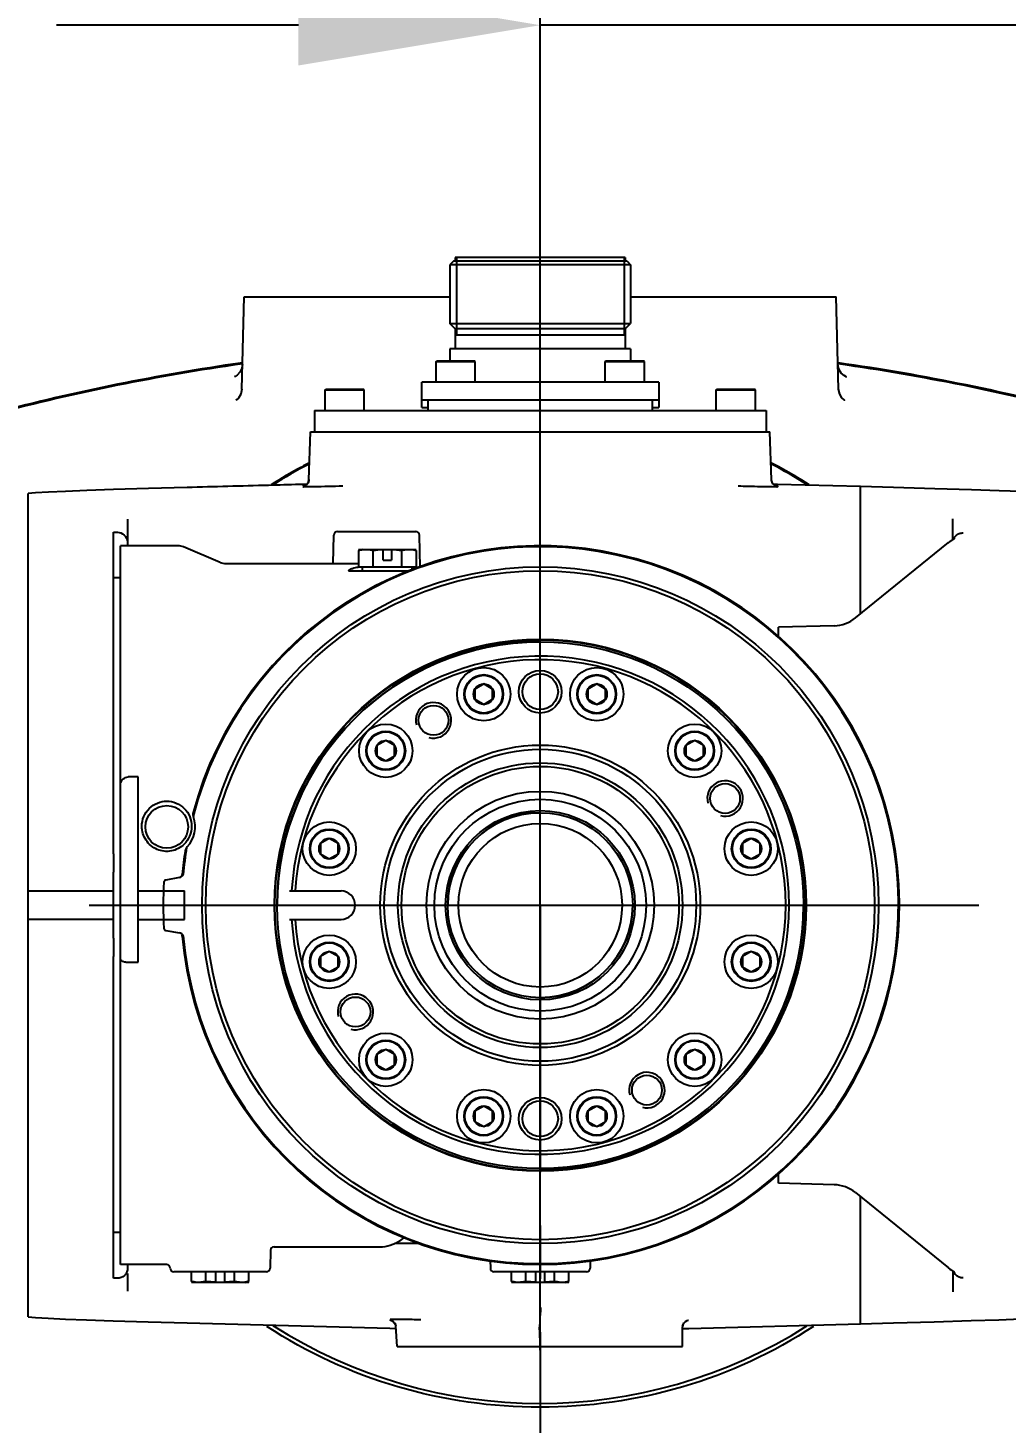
# Model space of a CAD drawing. Header units: millimetres. Extents: x 5828 to 6704, y 123 to 421.
# Drawn here: x 6499.38 to 6506.25, y 276.33 to 286.13 of the extents above; entities that cross this region are included whole.
import ezdxf

# ---------------------------------------------------------------- set-up
doc = ezdxf.new("R2010")
doc.units = ezdxf.units.MM
doc.linetypes.add('BANKLINE1', pattern=[5.5, 4, -1.5])
doc.linetypes.add('CENTER', pattern=[0.6, 0.375, -0.075, 0.075, -0.075])
for name, color, linetype in [('00_COMPONENTS', 7, 'BANKLINE1'), ('DIM', 7, 'Continuous'), ('外形图', 7, 'Continuous')]:
    doc.layers.add(name, color=color, linetype=linetype)
doc.styles.add('微软雅黑', font='msyh.ttc', dxfattribs={"height": 2.1})
doc.dimstyles.new('尺寸标注_1_20比例', dxfattribs={"dimtxt": 2.1, "dimasz": 1.7, "dimexe": 0.5, "dimexo": 0.4, "dimgap": 0.5, "dimtad": 1, "dimdec": 1, "dimlfac": 20, "dimdsep": 46, "dimtxsty": '微软雅黑', "dimcen": 0.09, "dimadec": 0, "dimazin": 0, "dimtp": 0.01, "dimtm": 0.01, "dimtfac": 1, "dimtdec": 1, "dimtofl": 0, "dimtmove": 0, "dimatfit": 3, "dimfxl": 1, "dimtolj": 1, "dimarcsym": 0})

# ---------------------------------------------------------------- blocks, each defined once
blk = doc.blocks.new('*D1330')
at = {"layer": '00_COMPONENTS', "color": 0, "linetype": 'ByBlock', "lineweight": -2, "ltscale": 20}
for p, q in [((6493.716, 274.954), (6493.716, 294.2493)), ((6512.8807, 277.6191), (6512.8807, 294.2493)), ((6495.416, 293.7493), (6511.1807, 293.7493))]:
    blk.add_line(p, q, dxfattribs=at)
at = {"layer": '00_COMPONENTS', "color": 0}
for points in [[(6495.416, 294.0326), (6495.416, 293.466), (6493.716, 293.7493)], [(6511.1807, 293.466), (6511.1807, 294.0326), (6512.8807, 293.7493)]]:
    blk.add_solid(points, dxfattribs=at)
at = {"layer": 'Defpoints', "color": 0}
for p in [(6512.8807, 293.7493), (6512.8807, 277.2191), (6493.716, 274.554)]:
    blk.add_point(p, dxfattribs=at)
at = {"layer": '00_COMPONENTS', "color": 0, "insert": (6503.2983, 295.3346), "char_height": 2.1, "attachment_point": 5, "style": '微软雅黑'}
blk.add_mtext('\\A1;\\A1;384', dxfattribs=at)
blk = doc.blocks.new('*D1361')
at = {"layer": 'Defpoints', "color": 0}
for p in [(6502.9806, 290.1347), (6512.8807, 277.4691), (6502.9806, 276.4422)]:
    blk.add_point(p, dxfattribs=at)
at = {"layer": 'DIM', "color": 0, "linetype": 'ByBlock', "lineweight": -2, "ltscale": 20}
for p, q in [((6502.9806, 276.8422), (6502.9806, 290.6347)), ((6512.8807, 277.8691), (6512.8807, 290.6347)), ((6511.1807, 290.1347), (6504.6806, 290.1347))]:
    blk.add_line(p, q, dxfattribs=at)
at = {"layer": 'DIM', "color": 0}
for points in [[(6504.6806, 290.4181), (6504.6806, 289.8514), (6502.9806, 290.1347)], [(6511.1807, 289.8514), (6511.1807, 290.4181), (6512.8807, 290.1347)]]:
    blk.add_solid(points, dxfattribs=at)
at = {"layer": 'DIM', "color": 0, "insert": (6507.7208, 291.7254), "char_height": 2.1, "attachment_point": 5, "style": '微软雅黑'}
blk.add_mtext('\\A1;\\A1;198', dxfattribs=at)
blk = doc.blocks.new('*D1364')
at = {"layer": 'Defpoints', "color": 0}
for p in [(6502.9806, 286.152), (6502.9806, 279.9691), (6508.8306, 255.8438)]:
    blk.add_point(p, dxfattribs=at)
at = {"layer": 'DIM', "color": 0, "linetype": 'ByBlock', "lineweight": -2, "ltscale": 20}
for p, q in [((6502.9806, 280.3691), (6502.9806, 286.652)), ((6508.8306, 256.2438), (6508.8306, 286.652)), ((6501.2806, 286.152), (6499.5806, 286.152)), ((6508.8306, 286.152), (6502.9806, 286.152)), ((6510.5306, 286.152), (6512.2306, 286.152))]:
    blk.add_line(p, q, dxfattribs=at)
at = {"layer": 'DIM', "color": 0}
for points in [[(6501.2806, 285.8687), (6501.2806, 286.4353), (6502.9806, 286.152)], [(6510.5306, 286.4353), (6510.5306, 285.8687), (6508.8306, 286.152)]]:
    blk.add_solid(points, dxfattribs=at)
at = {"layer": 'DIM', "color": 0, "insert": (6505.9211, 287.725), "char_height": 2.1, "attachment_point": 5, "style": '微软雅黑'}
blk.add_mtext('\\A1;\\A1;117', dxfattribs=at)

msp = doc.modelspace()

# ---------------------------------------------------------------- linework, layer by layer
at = {"layer": '00_COMPONENTS', "linetype": 'CENTER', "ltscale": 5}
msp.add_line((6502.9806, 279.9691), (6502.9806, 220.2497), dxfattribs=at)
at = {"layer": '外形图', "linetype": 'Continuous'}
for p, q in [((6502.3706, 284.4942), (6502.3456, 284.4692)), ((6502.3456, 284.4692), (6502.3456, 284.0567)), ((6503.6156, 284.4692), (6502.3456, 284.4692)), ((6503.5906, 284.4942), (6502.3706, 284.4942)), ((6502.3831, 284.5192), (6502.3831, 284.4942)), ((6503.5781, 284.5192), (6502.3831, 284.5192)), ((6502.3911, 284.5192), (6502.3911, 283.9757)), ((6503.5701, 284.5192), (6503.5701, 283.9757)), ((6503.5781, 284.5192), (6503.5781, 284.4942)), ((6503.5906, 284.4942), (6503.6156, 284.4692)), ((6503.6156, 284.4692), (6503.6156, 284.0567)), ((6500.8833, 283.5939), (6500.9003, 284.2442)), ((6500.9003, 284.2442), (6502.3456, 284.2442)), ((6503.6156, 284.2442), (6505.0608, 284.2442)), ((6505.0779, 283.5939), (6505.0608, 284.2442)), ((6502.3831, 284.0192), (6502.3456, 284.0567)), ((6502.3456, 284.0567), (6503.6156, 284.0567)), ((6502.3831, 284.0192), (6502.3831, 283.8792)), ((6503.5781, 284.0192), (6502.3831, 284.0192)), ((6502.3831, 283.9757), (6503.5781, 283.9757)), ((6503.5781, 284.0192), (6503.6156, 284.0567)), ((6503.5781, 284.0192), (6503.5781, 283.8792)), ((6502.3456, 283.8792), (6502.3456, 283.7942)), ((6503.6156, 283.8792), (6502.3456, 283.8792)), ((6503.6156, 283.8792), (6503.6156, 283.7942)), ((6502.2481, 283.7892), (6502.2531, 283.7942)), ((6502.2481, 283.6442), (6502.2481, 283.7892)), ((6502.2481, 283.7892), (6502.5231, 283.7892)), ((6502.2531, 283.7942), (6502.5181, 283.7942)), ((6502.5231, 283.7892), (6502.5181, 283.7942)), ((6502.5231, 283.6442), (6502.5231, 283.7892)), ((6503.4381, 283.7892), (6503.4431, 283.7942)), ((6503.4381, 283.6442), (6503.4381, 283.7892)), ((6503.4381, 283.7892), (6503.7131, 283.7892)), ((6503.4431, 283.7942), (6503.7081, 283.7942)), ((6503.7131, 283.7892), (6503.7081, 283.7942)), ((6503.7131, 283.6442), (6503.7131, 283.7892)), ((6501.468, 283.5892), (6501.473, 283.5942)), ((6501.468, 283.4442), (6501.468, 283.5892)), ((6501.468, 283.5892), (6501.743, 283.5892)), ((6501.473, 283.5942), (6501.738, 283.5942)), ((6501.743, 283.5892), (6501.738, 283.5942)), ((6501.743, 283.4442), (6501.743, 283.5892)), ((6502.1481, 283.4667), (6502.1481, 283.6442)), ((6503.8131, 283.6442), (6502.1481, 283.6442)), ((6503.8131, 283.6442), (6503.8131, 283.4667)), ((6504.2181, 283.5892), (6504.2231, 283.5942)), ((6504.2181, 283.4442), (6504.2181, 283.5892)), ((6504.2181, 283.5892), (6504.4931, 283.5892)), ((6504.2231, 283.5942), (6504.4881, 283.5942)), ((6504.4931, 283.5892), (6504.4881, 283.5942)), ((6504.4931, 283.4442), (6504.4931, 283.5892)), ((6502.1481, 283.5192), (6503.8131, 283.5192)), ((6502.1931, 283.4442), (6502.1931, 283.5192)), ((6503.7681, 283.5192), (6503.7681, 283.4442)), ((6501.393, 283.4442), (6501.393, 283.2942)), ((6501.393, 283.4442), (6504.5681, 283.4442)), ((6502.1481, 283.4667), (6502.1931, 283.4667)), ((6503.7681, 283.4667), (6503.8131, 283.4667)), ((6504.5681, 283.4442), (6504.5681, 283.2942)), ((6501.3552, 282.958), (6501.3669, 283.2942)), ((6501.3669, 283.2942), (6504.5942, 283.2942)), ((6502.9806, 282.9998), (6502.9806, 283.2942)), ((6504.606, 282.9581), (6504.5942, 283.2942)), ((6501.3124, 282.9254), (6501.2871, 282.9247)), ((6501.3125, 282.9119), (6501.3112, 282.9117)), ((6501.3344, 282.926), (6501.3124, 282.9254)), ((6501.3163, 282.9096), (6501.3449, 282.9098)), ((6501.334, 282.9251), (6501.334, 282.9251)), ((6501.3401, 282.9261), (6501.3344, 282.926)), ((6501.3449, 282.9098), (6501.3483, 282.9099)), ((6501.3486, 282.935), (6501.3552, 282.958)), ((6501.3552, 282.9596), (6501.3545, 282.9525)), ((6504.6117, 282.9365), (6504.606, 282.9581)), ((6504.6125, 282.91), (6504.6431, 282.9096)), ((6504.6259, 282.9212), (6504.6165, 282.9304)), ((6504.626, 282.926), (6504.6211, 282.9261)), ((6504.6336, 282.9258), (6504.626, 282.926)), ((6504.6483, 282.9254), (6504.6336, 282.9258)), ((6505.2306, 282.9099), (6504.6483, 282.9254)), ((6505.2306, 282.7368), (6505.2306, 282.9099)), ((6505.463, 282.9036), (6505.2306, 282.9099)), ((6499.3805, 282.861), (6499.3805, 282.8607)), ((6499.3805, 280.1892), (6499.3805, 282.8607)), ((6505.2306, 282.0141), (6505.2306, 282.7368)), ((6500.0805, 282.6816), (6500.0805, 282.525)), ((6505.8806, 282.539), (6505.8806, 282.6848)), ((6499.9805, 282.5889), (6500.0088, 282.5897)), ((6499.9805, 280.3291), (6499.9805, 282.5889)), ((6500.0805, 282.5198), (6500.0805, 282.4941)), ((6501.5247, 282.3691), (6501.5299, 282.5698)), ((6501.5549, 282.5941), (6502.1062, 282.5941)), ((6502.1371, 282.3439), (6502.1312, 282.5698)), ((6505.1969, 281.9885), (6505.8491, 282.5176)), ((6505.8586, 282.5247), (6505.8472, 282.5161)), ((6505.8697, 282.5318), (6505.8586, 282.5247)), ((6505.8877, 282.5436), (6505.8637, 282.528)), ((6500.0305, 277.4441), (6500.0305, 282.4941)), ((6500.4352, 282.4941), (6500.0305, 282.4941)), ((6500.7313, 282.3771), (6500.4743, 282.4862)), ((6501.7305, 282.4691), (6501.7035, 282.4619)), ((6501.7035, 282.4691), (6502.1076, 282.4691)), ((6501.7035, 282.4619), (6501.7035, 282.3441)), ((6501.7305, 282.4691), (6501.8755, 282.4691)), ((6501.8045, 282.4619), (6501.8045, 282.3441)), ((6501.8755, 282.3941), (6501.8755, 282.4691)), ((6501.9355, 282.4691), (6501.9355, 282.3941)), ((6501.9355, 282.4691), (6502.0805, 282.4691)), ((6502.0066, 282.4619), (6502.0066, 282.3441)), ((6502.0805, 282.4691), (6502.1076, 282.4619)), ((6502.1076, 282.4619), (6502.1076, 282.3441)), ((6500.7704, 282.3691), (6501.7035, 282.3691)), ((6501.6331, 282.3191), (6502.0684, 282.3191)), ((6502.1076, 282.3441), (6501.7035, 282.3441)), ((6501.7305, 282.3191), (6501.7305, 282.3441)), ((6501.8755, 282.3941), (6501.9355, 282.3941)), ((6502.0805, 282.3232), (6502.0805, 282.3441)), ((6500.0305, 282.2691), (6499.9805, 282.2691)), ((6505.046, 281.9328), (6504.6556, 281.9225)), ((6504.6556, 281.8493), (6504.6556, 281.9224)), ((6502.5833, 281.5236), (6502.5211, 281.4877)), ((6502.6454, 281.4877), (6502.5833, 281.5236)), ((6503.3779, 281.5236), (6503.3157, 281.4877)), ((6503.44, 281.4877), (6503.3779, 281.5236)), ((6502.5211, 281.4877), (6502.5211, 281.416)), ((6502.6454, 281.416), (6502.6454, 281.4877)), ((6503.3157, 281.4877), (6503.3157, 281.416)), ((6503.44, 281.416), (6503.44, 281.4877)), ((6502.5211, 281.416), (6502.5833, 281.3801)), ((6502.5833, 281.3801), (6502.6454, 281.416)), ((6503.3157, 281.416), (6503.3779, 281.3801)), ((6503.3779, 281.3801), (6503.44, 281.416)), ((6501.8951, 281.1263), (6501.833, 281.0904)), ((6501.833, 281.0904), (6501.833, 281.0187)), ((6501.9573, 281.0904), (6501.8951, 281.1263)), ((6501.9573, 281.0187), (6501.9573, 281.0904)), ((6504.066, 281.1263), (6504.0038, 281.0904)), ((6504.0038, 281.0904), (6504.0038, 281.0187)), ((6504.1281, 281.0904), (6504.066, 281.1263)), ((6504.1281, 281.0187), (6504.1281, 281.0904)), ((6501.833, 281.0187), (6501.8951, 280.9828)), ((6501.8951, 280.9828), (6501.9573, 281.0187)), ((6504.0038, 281.0187), (6504.066, 280.9828)), ((6504.066, 280.9828), (6504.1281, 281.0187)), ((6500.1555, 280.8709), (6500.0853, 280.8709)), ((6500.1555, 279.569), (6500.1555, 280.8706)), ((6501.4978, 280.4382), (6501.4357, 280.4023)), ((6501.4357, 280.4023), (6501.4357, 280.3305)), ((6501.56, 280.4023), (6501.4978, 280.4382)), ((6501.56, 280.3305), (6501.56, 280.4023)), ((6504.4633, 280.4382), (6504.4011, 280.4023)), ((6504.4011, 280.4023), (6504.4011, 280.3305)), ((6504.5254, 280.4023), (6504.4633, 280.4382)), ((6504.5254, 280.3305), (6504.5254, 280.4023)), ((6499.9805, 280.3291), (6499.9805, 280.2016)), ((6501.4357, 280.3305), (6501.4978, 280.2947)), ((6501.4978, 280.2947), (6501.56, 280.3305)), ((6504.4011, 280.3305), (6504.4633, 280.2947)), ((6504.4633, 280.2947), (6504.5254, 280.3305)), ((6499.3805, 279.7491), (6499.3805, 280.1892)), ((6499.9805, 279.7367), (6499.9805, 280.2016)), ((6500.4443, 280.1632), (6500.3479, 280.1462)), ((6499.3805, 280.0691), (6499.9805, 280.0691)), ((6500.1555, 280.0691), (6500.4805, 280.0691)), ((6500.4805, 279.8691), (6500.4805, 280.0691)), ((6501.2184, 280.0691), (6501.5805, 280.0691)), ((6499.9805, 279.8691), (6499.3805, 279.8691)), ((6500.1555, 279.8691), (6500.4805, 279.8691)), ((6501.2184, 279.8691), (6501.5805, 279.8691)), ((6500.3479, 279.7921), (6500.4443, 279.7751)), ((6499.3805, 277.0775), (6499.3805, 279.7491)), ((6499.9805, 279.7367), (6499.9805, 279.6091)), ((6499.9805, 277.3493), (6499.9805, 279.6091)), ((6500.0677, 279.569), (6500.1555, 279.569)), ((6501.4978, 279.6436), (6501.4357, 279.6077)), ((6501.4357, 279.6077), (6501.4357, 279.5359)), ((6501.56, 279.6077), (6501.4978, 279.6436)), ((6501.56, 279.5359), (6501.56, 279.6077)), ((6504.4633, 279.6436), (6504.4011, 279.6077)), ((6504.4011, 279.6077), (6504.4011, 279.5359)), ((6504.5254, 279.6077), (6504.4633, 279.6436)), ((6504.5254, 279.5359), (6504.5254, 279.6077)), ((6501.4357, 279.5359), (6501.4978, 279.5001)), ((6501.4978, 279.5001), (6501.56, 279.5359)), ((6504.4011, 279.5359), (6504.4633, 279.5001)), ((6504.4633, 279.5001), (6504.5254, 279.5359)), ((6501.8951, 278.9554), (6501.833, 278.9196)), ((6501.833, 278.9196), (6501.833, 278.8478)), ((6501.9573, 278.9196), (6501.8951, 278.9554)), ((6501.9573, 278.8478), (6501.9573, 278.9196)), ((6504.066, 278.9554), (6504.0038, 278.9196)), ((6504.0038, 278.9196), (6504.0038, 278.8478)), ((6504.1281, 278.9196), (6504.066, 278.9554)), ((6504.1281, 278.8478), (6504.1281, 278.9196)), ((6501.833, 278.8478), (6501.8951, 278.8119)), ((6501.8951, 278.8119), (6501.9573, 278.8478)), ((6504.0038, 278.8478), (6504.066, 278.8119)), ((6504.066, 278.8119), (6504.1281, 278.8478)), ((6502.5833, 278.5582), (6502.5211, 278.5223)), ((6502.5211, 278.5223), (6502.5211, 278.4505)), ((6502.6454, 278.5223), (6502.5833, 278.5582)), ((6502.6454, 278.4505), (6502.6454, 278.5223)), ((6503.3779, 278.5582), (6503.3157, 278.5223)), ((6503.3157, 278.5223), (6503.3157, 278.4505)), ((6503.44, 278.5223), (6503.3779, 278.5582)), ((6503.44, 278.4505), (6503.44, 278.5223)), ((6502.5211, 278.4505), (6502.5833, 278.4146)), ((6502.5833, 278.4146), (6502.6454, 278.4505)), ((6503.3157, 278.4505), (6503.3779, 278.4146)), ((6503.3779, 278.4146), (6503.44, 278.4505)), ((6504.6556, 278.0158), (6504.6556, 278.0894)), ((6505.046, 278.0055), (6504.6556, 278.0157)), ((6505.1969, 277.9497), (6505.8491, 277.4206)), ((6505.2306, 277.2014), (6505.2306, 277.9241)), ((6500.0305, 277.6691), (6499.9805, 277.6691)), ((6502.0266, 277.6364), (6501.995, 277.6142)), ((6501.0845, 277.5447), (6501.0812, 277.4184)), ((6501.1095, 277.5691), (6501.8519, 277.5691)), ((6501.9589, 277.5941), (6502.1193, 277.5941)), ((6500.3549, 277.4441), (6500.0305, 277.4441)), ((6500.0805, 277.4441), (6500.0805, 277.4184)), ((6500.3799, 277.4197), (6500.3799, 277.4184)), ((6502.6285, 277.4728), (6502.6299, 277.4184)), ((6503.3326, 277.4717), (6503.3312, 277.4184)), ((6505.8472, 277.4221), (6505.8596, 277.4129)), ((6505.8596, 277.4129), (6505.8697, 277.4065)), ((6505.8643, 277.4099), (6505.8879, 277.3945)), ((6500.0088, 277.3486), (6499.9805, 277.3493)), ((6500.0805, 277.3815), (6500.0805, 277.2566)), ((6501.0562, 277.3941), (6500.4049, 277.3941)), ((6500.5285, 277.3263), (6500.5285, 277.3941)), ((6500.5555, 277.3191), (6500.5285, 277.3263)), ((6500.9326, 277.3191), (6500.5285, 277.3191)), ((6500.7005, 277.3191), (6500.5555, 277.3191)), ((6500.6295, 277.3263), (6500.6295, 277.3941)), ((6500.7005, 277.3191), (6500.7005, 277.3941)), ((6500.7605, 277.3941), (6500.7605, 277.3191)), ((6500.9055, 277.3191), (6500.7605, 277.3191)), ((6500.8316, 277.3263), (6500.8316, 277.3941)), ((6500.9055, 277.3191), (6500.9326, 277.3263)), ((6500.9326, 277.3263), (6500.9326, 277.3941)), ((6503.3062, 277.3941), (6502.6549, 277.3941)), ((6502.7785, 277.3263), (6502.7785, 277.3941)), ((6502.8056, 277.3191), (6502.7785, 277.3263)), ((6503.1826, 277.3191), (6502.7785, 277.3191)), ((6502.9506, 277.3191), (6502.8056, 277.3191)), ((6502.8795, 277.3263), (6502.8795, 277.3941)), ((6502.9506, 277.3191), (6502.9506, 277.3941)), ((6503.0106, 277.3941), (6503.0106, 277.3191)), ((6503.1556, 277.3191), (6503.0106, 277.3191)), ((6503.0816, 277.3263), (6503.0816, 277.3941)), ((6503.1556, 277.3191), (6503.1826, 277.3263)), ((6503.1826, 277.3263), (6503.1826, 277.3941)), ((6505.8806, 277.3993), (6505.8806, 277.2534)), ((6505.8879, 277.3945), (6505.8929, 277.3909)), ((6505.2306, 277.0283), (6505.2306, 277.2014)), ((6499.3805, 277.0775), (6499.3805, 277.0772)), ((6500.4981, 277.0346), (6501.9239, 276.9968)), ((6501.9417, 277.0592), (6501.9261, 277.059)), ((6501.946, 277.0451), (6501.9574, 277.0337)), ((6501.9574, 277.0337), (6501.965, 277.0178)), ((6501.9589, 277.035), (6501.9665, 277.011)), ((6502.9806, 277.0343), (6502.9806, 277.0867)), ((6503.9883, 277.0346), (6503.9806, 277.008)), ((6503.9813, 277.0106), (6503.9819, 277.0158)), ((6504.0205, 277.0531), (6504.0221, 277.0533)), ((6504.0239, 276.9964), (6505.2306, 277.0283)), ((6505.2306, 277.0283), (6505.463, 277.0346)), ((6501.9239, 276.9968), (6501.9578, 276.9959)), ((6501.9578, 276.9959), (6501.9663, 276.9957)), ((6501.9739, 276.8691), (6501.9665, 277.011)), ((6502.9749, 276.9854), (6502.9779, 276.8691)), ((6503.9806, 276.8691), (6503.9806, 277.008)), ((6503.981, 276.9953), (6503.9894, 276.9955)), ((6503.9894, 276.9955), (6504.0239, 276.9964)), ((6501.9739, 276.8691), (6503.9806, 276.8691))]:
    msp.add_line(p, q, dxfattribs=at)
at = {"layer": '外形图', "linetype": 'CENTER', "ltscale": 20}
msp.add_line((6499.8103, 279.9691), (6506.0632, 279.9691), dxfattribs=at)
at = {"layer": '外形图', "linetype": 'Continuous'}
for points in [[(6500.8878, 283.7684), (6500.8833, 283.7412), (6500.8693, 283.7133), (6500.8512, 283.6942), (6500.8365, 283.6846), (6500.8311, 283.682)], [(6505.1292, 283.6822), (6505.1313, 283.6815), (6505.1285, 283.6827), (6505.1161, 283.6897), (6505.0967, 283.707), (6505.0798, 283.7355), (6505.0733, 283.7684)], [(6500.8833, 283.5939), (6500.8756, 283.5585), (6500.8591, 283.5326), (6500.8449, 283.52), (6500.8417, 283.518)], [(6505.116, 283.5196), (6505.1193, 283.518), (6505.1157, 283.5203), (6505.1014, 283.5333), (6505.0852, 283.5592), (6505.0779, 283.5939)], [(6500.498, 282.9036), (6500.2276, 282.896), (6499.9808, 282.8887), (6499.7937, 282.8824), (6499.6447, 282.8767), (6499.524, 282.8711), (6499.4336, 282.8656), (6499.3805, 282.861)], [(6501.3545, 282.9525), (6501.349, 282.9372), (6501.3398, 282.9252), (6501.3286, 282.9171), (6501.3179, 282.913), (6501.3125, 282.9119)], [(6501.3404, 282.926), (6501.3387, 282.9256), (6501.335, 282.9252), (6501.334, 282.9251)], [(6504.6165, 282.9304), (6504.6096, 282.9423), (6504.6061, 282.9564), (6504.6059, 282.9595)], [(6504.6271, 282.9251), (6504.626, 282.9252), (6504.6218, 282.9257), (6504.6212, 282.9259)], [(6504.6495, 282.9117), (6504.6501, 282.9117), (6504.6494, 282.9117), (6504.6455, 282.9124), (6504.6366, 282.9151), (6504.6259, 282.9212)], [(6506.5544, 282.8634), (6506.4803, 282.8687), (6506.3605, 282.8748), (6506.2064, 282.881), (6506.0126, 282.8876), (6505.7535, 282.8954), (6505.4631, 282.9036)], [(6500.0803, 282.525), (6500.0805, 282.5224), (6500.0805, 282.5198)], [(6505.889, 282.5424), (6505.8918, 282.5461), (6505.8877, 282.5436)], [(6499.3814, 277.4881), (6499.3811, 277.4881), (6499.3808, 277.4881), (6499.3805, 277.4882)], [(6500.0805, 277.4184), (6500.0805, 277.4158), (6500.0803, 277.4132)], [(6499.3805, 277.0772), (6499.433, 277.0727), (6499.5231, 277.0672), (6499.6434, 277.0616), (6499.7921, 277.0559), (6499.9787, 277.0496), (6500.2247, 277.0423), (6500.498, 277.0347)], [(6501.9257, 277.0536), (6501.9251, 277.0537), (6501.9269, 277.0534), (6501.9341, 277.0514), (6501.946, 277.0451)], [(6503.9819, 277.0158), (6503.9892, 277.0322), (6504.0006, 277.0442), (6504.0128, 277.0509), (6504.0205, 277.0531)], [(6505.4631, 277.0347), (6505.7504, 277.0427), (6506.0105, 277.0505), (6506.2049, 277.0572), (6506.3594, 277.0634), (6506.4795, 277.0695), (6506.5544, 277.0748)]]:
    msp.add_lwpolyline(points, dxfattribs=at)
for centre, radius in [((6502.9806, 279.9691), 2.3773), ((6502.9806, 279.9691), 2.35), ((6502.9806, 279.9691), 1.8689), ((6502.9806, 279.9691), 1.8646), ((6502.9806, 279.9691), 1.85), ((6502.5833, 281.4518), 0.1875), ((6502.9806, 281.4691), 0.15), ((6503.3779, 281.4518), 0.1875), ((6502.5833, 281.4518), 0.1375), ((6502.5833, 281.4518), 0.1325), ((6502.5833, 281.4518), 0.0718), ((6502.9806, 281.4691), 0.125), ((6503.3779, 281.4518), 0.1375), ((6503.3779, 281.4518), 0.1325), ((6503.3779, 281.4518), 0.0718), ((6502.2306, 281.2682), 0.105), ((6501.8951, 281.0545), 0.1875), ((6504.066, 281.0545), 0.1875), ((6501.8951, 281.0545), 0.1375), ((6501.8951, 281.0545), 0.1325), ((6504.066, 281.0545), 0.1375), ((6504.066, 281.0545), 0.1325), ((6501.8951, 281.0545), 0.0718), ((6502.9806, 279.9691), 1.125), ((6502.9806, 279.9691), 1.0961), ((6504.066, 281.0545), 0.0718), ((6502.9806, 279.9691), 1), ((6502.9806, 279.9691), 0.975), ((6502.9806, 279.9691), 0.8), ((6504.2796, 280.7191), 0.105), ((6500.3555, 280.5191), 0.15), ((6502.9806, 279.9691), 0.7441), ((6501.4978, 280.3664), 0.1875), ((6502.9806, 279.9691), 0.665), ((6502.9806, 279.9691), 0.65), ((6502.9806, 279.9691), 0.575), ((6504.4633, 280.3664), 0.1875), ((6501.4978, 280.3664), 0.1375), ((6501.4978, 280.3664), 0.1325), ((6504.4633, 280.3664), 0.1375), ((6504.4633, 280.3664), 0.1325), ((6501.4978, 280.3664), 0.0718), ((6504.4633, 280.3664), 0.0718), ((6501.4978, 279.5718), 0.1875), ((6504.4633, 279.5718), 0.1875), ((6501.4978, 279.5718), 0.1375), ((6501.4978, 279.5718), 0.1325), ((6504.4633, 279.5718), 0.1375), ((6504.4633, 279.5718), 0.1325), ((6501.4978, 279.5718), 0.0718), ((6504.4633, 279.5718), 0.0718), ((6501.6815, 279.2191), 0.105), ((6501.8951, 278.8837), 0.1875), ((6504.066, 278.8837), 0.1875), ((6501.8951, 278.8837), 0.1375), ((6501.8951, 278.8837), 0.1325), ((6504.066, 278.8837), 0.1375), ((6504.066, 278.8837), 0.1325), ((6501.8951, 278.8837), 0.0718), ((6504.066, 278.8837), 0.0718), ((6503.7306, 278.6701), 0.105), ((6502.5833, 278.4864), 0.1875), ((6502.5833, 278.4864), 0.1375), ((6502.5833, 278.4864), 0.1325), ((6502.9806, 278.4691), 0.15), ((6502.9806, 278.4691), 0.125), ((6503.3779, 278.4864), 0.1875), ((6503.3779, 278.4864), 0.1375), ((6503.3779, 278.4864), 0.1325), ((6502.5833, 278.4864), 0.0718), ((6503.3779, 278.4864), 0.0718)]:
    msp.add_circle(centre, radius, dxfattribs=at)
for centre, radius, start, end in [((6502.9925, 268.8917), 15.0362, 98.04516, 98.30313), ((6502.9696, 268.9001), 15.0277, 74.9842, 81.94682), ((6502.9912, 268.9019), 15.0259, 98.30363, 105.01623), ((6502.9809, 268.9095), 15.0095, 98.27636, 104.98638), ((6502.9863, 268.8755), 15.0438, 98.02085, 98.27826), ((6502.9748, 268.8755), 15.0438, 81.72495, 81.97916), ((6502.9802, 268.9094), 15.0095, 75.01363, 81.72685), ((6502.9645, 279.9812), 3.4883, 118.4611, 122.50271), ((6502.9806, 279.9691), 3.5, 117.66886, 122.50017), ((6502.9627, 279.9844), 3.4846, 117.40128, 118.46055), ((6502.9984, 279.9845), 3.4846, 61.55241, 62.59896), ((6502.9806, 279.9691), 3.5, 57.62157, 62.32933), ((6502.9966, 279.9812), 3.4883, 57.49762, 61.55184), ((6501.3151, 283.4889), 0.5793, 269.79562, 270.11181), ((6501.1918, 292.9982), 10.0895, 270.88898, 271.12498), ((6500.8001, 312.7303), 29.8255, 271.13302, 271.5221), ((6504.6459, 283.5837), 0.674, 269.75724, 270.1706), ((6501.5549, 282.5691), 0.025, 90, 178.5), ((6502.1062, 282.5691), 0.025, 1.5, 90), ((6500.4352, 282.3941), 0.1, 67, 90), ((6502.9806, 279.9691), 2.525, 184.91897, 165.04854), ((6502.9806, 279.9691), 2.5183, 184.91906, 165.62229), ((6501.7381, 282.2139), 0.2567, 75.00618, 77.18201), ((6502.073, 282.2139), 0.2567, 102.81799, 104.99382), ((6500.7704, 282.4691), 0.1, 247, 270), ((6505.0394, 282.1827), 0.25, 271.5, 309.05332), ((6502.9806, 279.9691), 1.85, 90, 180), ((6502.9806, 279.9691), 1.75, 183.27583, 176.72417), ((6502.9806, 279.9691), 1.725, 183.32336, 176.67664), ((6502.2306, 281.2682), 0.125, 255, 195), ((6504.2796, 280.7191), 0.125, 255, 195), ((6500.3555, 280.5191), 0.2, 315.58787, 20.74484), ((6500.5893, 280.6077), 0.05, 165.04854, 200.74484), ((6502.9806, 279.9691), 0.65, 90, 180), ((6502.9806, 279.9691), 2.525, 171.28417, 175.08103), ((6502.9806, 279.9691), 2.5183, 170.71042, 175.08089), ((6500.5341, 280.3442), 0.05, 135.58787, 171.28417), ((6500.4399, 280.1878), 0.025, 302.5804, 355.08103), ((6500.4399, 280.1878), 0.025, 328.64945, 355.08103), ((6502.9806, 279.9691), 2.65, 176.46923, 183.53078), ((6500.3505, 280.1314), 0.015, 100, 176.46923), ((6501.5805, 279.9691), 0.1, 270, 90), ((6502.9806, 279.9691), 1.85, 270, 0), ((6502.9806, 279.9691), 0.65, 270, 0), ((6500.3505, 279.8068), 0.015, 183.53147, 259.99964), ((6500.4399, 279.7505), 0.025, 4.91897, 29.69293), ((6501.6815, 279.2191), 0.125, 255, 195), ((6503.7306, 278.6701), 0.125, 255, 195), ((6505.0394, 277.7556), 0.25, 50.94668, 88.5), ((6501.8519, 277.8185), 0.2494, 270, 305), ((6501.1095, 277.5441), 0.025, 90, 178.50001), ((6500.3549, 277.4191), 0.025, 1.5, 90), ((6500.4049, 277.4191), 0.025, 181.5, 270), ((6501.0562, 277.4191), 0.025, 270, 358.5), ((6502.6549, 277.4191), 0.025, 181.5, 270), ((6503.3062, 277.4191), 0.025, 270, 358.5), ((6500.5631, 277.5743), 0.2567, 282.81799, 284.99382), ((6500.898, 277.5743), 0.2567, 255.00618, 257.18201), ((6502.8131, 277.5743), 0.2567, 282.81799, 284.99382), ((6503.148, 277.5743), 0.2567, 255.00618, 257.18201), ((6502.9806, 279.9691), 3.5, 237.50268, 302.37617), ((6501.9469, 274.3608), 2.6984, 89.37444, 90.11043)]:
    msp.add_arc(centre, radius, start, end, dxfattribs=at)
for points, knots in [([(6501.2871, 282.9247), (6501.2152, 282.9228), (6500.9522, 282.9158), (6500.6892, 282.9088), (6500.4981, 282.9036)], [0, 0, 0, 0, 0.273481, 1, 1, 1, 1]), ([(6501.332, 282.925), (6501.3337, 282.925), (6501.337, 282.9253), (6501.3404, 282.9258), (6501.3421, 282.9261)], [0, 0, 0, 0, 0.482126, 1, 1, 1, 1]), ([(6504.3713, 282.9153), (6504.3954, 282.9147), (6504.4758, 282.9127), (6504.5562, 282.9108), (6504.6125, 282.91)], [0, 0, 0, 0, 0.298793, 1, 1, 1, 1]), ([(6504.6291, 282.925), (6504.6274, 282.925), (6504.624, 282.9253), (6504.6206, 282.9258), (6504.6189, 282.9261)], [0, 0, 0, 0, 0.482014, 1, 1, 1, 1]), ([(6505.8862, 282.5423), (6505.888, 282.5466), (6505.8924, 282.5548), (6505.8984, 282.562), (6505.9017, 282.5652)], [0, 0, 0, 0, 0.499982, 1, 1, 1, 1]), ([(6505.9017, 282.5652), (6505.905, 282.5684), (6505.9124, 282.5742), (6505.9207, 282.5784), (6505.925, 282.5801)], [0, 0, 0, 0, 0.499865, 1, 1, 1, 1]), ([(6505.925, 282.5801), (6505.9294, 282.5818), (6505.9383, 282.5843), (6505.9476, 282.5851), (6505.9522, 282.585)], [0, 0, 0, 0, 0.504013, 1, 1, 1, 1]), ([(6501.754, 282.4691), (6501.7574, 282.4691), (6501.7712, 282.4687), (6501.7849, 282.4665), (6501.795, 282.4642)], [0, 0, 0, 0, 0.248578, 1, 1, 1, 1]), ([(6502.016, 282.4642), (6502.0194, 282.465), (6502.033, 282.4678), (6502.0468, 282.4691), (6502.0571, 282.4691)], [0, 0, 0, 0, 0.252323, 1, 1, 1, 1]), ([(6502.0571, 282.4691), (6502.0613, 282.4691), (6502.0784, 282.4685), (6502.0952, 282.4652), (6502.1076, 282.4619)], [0, 0, 0, 0, 0.247971, 1, 1, 1, 1]), ([(6501.6331, 282.3191), (6501.6338, 282.3202), (6501.6354, 282.3221), (6501.6373, 282.3239), (6501.6384, 282.3247)], [0, 0, 0, 0, 0.472989, 1, 1, 1, 1]), ([(6501.6508, 282.3319), (6501.6541, 282.3333), (6501.6706, 282.3394), (6501.688, 282.3427), (6501.7019, 282.3449)], [0, 0, 0, 0, 0.202882, 1, 1, 1, 1]), ([(6500.0305, 280.8241), (6500.0336, 280.8363), (6500.0466, 280.8598), (6500.0725, 280.8709), (6500.0853, 280.8709)], [0, 0, 0, 0, 0.49342, 1, 1, 1, 1]), ([(6500.1805, 280.5237), (6500.1802, 280.5694), (6500.219, 280.6631), (6500.3561, 280.7186), (6500.4924, 280.6625), (6500.531, 280.5691), (6500.5305, 280.5237)], [0, 0, 0, 0, 0.254402, 0.500777, 0.747171, 1, 1, 1, 1]), ([(6500.4775, 280.3972), (6500.4535, 280.3736), (6500.3898, 280.34), (6500.2834, 280.3517), (6500.2012, 280.4203), (6500.1801, 280.4898), (6500.1805, 280.5237)], [0, 0, 0, 0, 0.249506, 0.498023, 0.74879, 1, 1, 1, 1]), ([(6500.4443, 280.1632), (6500.4501, 280.1642), (6500.4601, 280.1705), (6500.471, 280.1791), (6500.4715, 280.1851)], [0, 0, 0, 0, 0.498199, 1, 1, 1, 1]), ([(6500.4715, 279.7532), (6500.4711, 279.7591), (6500.4601, 279.7677), (6500.4502, 279.774), (6500.4443, 279.7751)], [0, 0, 0, 0, 0.50083, 1, 1, 1, 1]), ([(6500.0803, 277.4132), (6500.08, 277.4089), (6500.0785, 277.4002), (6500.0754, 277.392), (6500.0734, 277.388)], [0, 0, 0, 0, 0.496381, 1, 1, 1, 1]), ([(6500.0734, 277.388), (6500.0715, 277.384), (6500.0669, 277.3763), (6500.0609, 277.3696), (6500.0576, 277.3666)], [0, 0, 0, 0, 0.499969, 1, 1, 1, 1]), ([(6500.579, 277.3191), (6500.5747, 277.3191), (6500.5577, 277.3197), (6500.5408, 277.323), (6500.5285, 277.3263)], [0, 0, 0, 0, 0.247971, 1, 1, 1, 1]), ([(6500.62, 277.324), (6500.6166, 277.3232), (6500.6031, 277.3204), (6500.5893, 277.3191), (6500.579, 277.3191)], [0, 0, 0, 0, 0.252323, 1, 1, 1, 1]), ([(6500.8821, 277.3191), (6500.8787, 277.3191), (6500.8649, 277.3195), (6500.8511, 277.3217), (6500.841, 277.324)], [0, 0, 0, 0, 0.248578, 1, 1, 1, 1]), ([(6502.829, 277.3191), (6502.8248, 277.3191), (6502.8077, 277.3197), (6502.7909, 277.323), (6502.7785, 277.3263)], [0, 0, 0, 0, 0.247971, 1, 1, 1, 1]), ([(6502.8701, 277.324), (6502.8667, 277.3232), (6502.8532, 277.3204), (6502.8393, 277.3191), (6502.829, 277.3191)], [0, 0, 0, 0, 0.252323, 1, 1, 1, 1]), ([(6503.1321, 277.3191), (6503.1287, 277.3191), (6503.1149, 277.3195), (6503.1012, 277.3217), (6503.0911, 277.324)], [0, 0, 0, 0, 0.248578, 1, 1, 1, 1]), ([(6505.8862, 277.3956), (6505.8881, 277.3913), (6505.8925, 277.3832), (6505.8985, 277.3761), (6505.9017, 277.373)], [0, 0, 0, 0, 0.509562, 1, 1, 1, 1]), ([(6505.9017, 277.373), (6505.905, 277.3698), (6505.9123, 277.364), (6505.9206, 277.3598), (6505.925, 277.358)], [0, 0, 0, 0, 0.49008, 1, 1, 1, 1]), ([(6505.925, 277.358), (6505.929, 277.3564), (6505.9379, 277.3538), (6505.9473, 277.3531), (6505.9522, 277.3533)], [0, 0, 0, 0, 0.464567, 1, 1, 1, 1]), ([(6502.9818, 277.1432), (6502.9817, 277.1357), (6502.9819, 277.1168), (6502.9808, 277.098), (6502.9806, 277.0867)], [0, 0, 0, 0, 0.400447, 1, 1, 1, 1]), ([(6502.1413, 277.056), (6502.1257, 277.0563), (6502.0708, 277.0576), (6502.0158, 277.0587), (6501.9764, 277.0591)], [0, 0, 0, 0, 0.283001, 1, 1, 1, 1]), ([(6502.9753, 276.9858), (6502.9752, 276.9915), (6502.9752, 276.9979), (6502.9786, 277.0282), (6502.9774, 277.0219)], [0, 0, 0, 0, 0.471814, 1, 1, 1, 1]), ([(6502.9806, 276.4422), (6502.6432, 276.4422), (6501.9648, 276.5376), (6501.342, 276.8248), (6501.0598, 277.0097)], [0, 0, 0, 0, 0.500065, 1, 1, 1, 1]), ([(6504.9011, 277.0096), (6504.6191, 276.8247), (6503.9963, 276.5376), (6503.3179, 276.4422), (6502.9806, 276.4422)], [0, 0, 0, 0, 0.499933, 1, 1, 1, 1])]:
    msp.add_open_spline(points, degree=3, knots=knots, dxfattribs=at)
for points in [[(6500.0088, 282.5897), (6500.0409, 282.5905), (6500.0779, 282.5571), (6500.0803, 282.525)], [(6501.7035, 282.4619), (6501.7124, 282.4643), (6501.7215, 282.4663), (6501.7307, 282.4675)], [(6501.7307, 282.4675), (6501.7384, 282.4686), (6501.7462, 282.4691), (6501.754, 282.4691)], [(6501.8045, 282.4619), (6501.8281, 282.4651), (6501.8518, 282.4674), (6501.8755, 282.4685)], [(6501.9355, 282.4685), (6501.9593, 282.4674), (6501.983, 282.4651), (6502.0066, 282.4619)], [(6501.6384, 282.3247), (6501.6421, 282.3277), (6501.6465, 282.33), (6501.6508, 282.3319)], [(6500.5305, 280.5237), (6500.5308, 280.478), (6500.5102, 280.4292), (6500.4775, 280.3972)], [(6500.0677, 279.569), (6500.0544, 279.5691), (6500.0404, 279.5746), (6500.0305, 279.5835)], [(6500.0576, 277.3666), (6500.0447, 277.355), (6500.0261, 277.3481), (6500.0088, 277.3486)], [(6500.7005, 277.3198), (6500.6768, 277.3208), (6500.6531, 277.3232), (6500.6295, 277.3263)], [(6500.8316, 277.3263), (6500.808, 277.3232), (6500.7843, 277.3208), (6500.7605, 277.3198)], [(6500.9053, 277.3207), (6500.8976, 277.3197), (6500.8899, 277.3191), (6500.8821, 277.3191)], [(6500.9326, 277.3263), (6500.9236, 277.3239), (6500.9145, 277.322), (6500.9053, 277.3207)], [(6502.9506, 277.3198), (6502.9268, 277.3208), (6502.9031, 277.3232), (6502.8795, 277.3263)], [(6503.0816, 277.3263), (6503.058, 277.3232), (6503.0343, 277.3208), (6503.0106, 277.3198)], [(6503.1554, 277.3207), (6503.1477, 277.3197), (6503.1399, 277.3191), (6503.1321, 277.3191)], [(6503.1826, 277.3263), (6503.1737, 277.3239), (6503.1646, 277.322), (6503.1554, 277.3207)]]:
    msp.add_open_spline(points, degree=3, dxfattribs=at)

# ---------------------------------------------------------------- dimensions: what is measured, and where the dimension line sits
at = {"layer": '00_COMPONENTS', "linetype": 'ByBlock', "ltscale": 20}
dim = msp.add_linear_dim(base=(6512.8807, 293.7493), p1=(6493.716, 274.554), p2=(6512.8807, 277.2191), text='\\A1;384', dimstyle='尺寸标注_1_20比例', dxfattribs=at)
dim.commit()
dim.dimension.update_dxf_attribs({"geometry": '*D1330', "text_midpoint": (6503.2983, 293.7493), "dimtype": 160})
at = {"layer": 'DIM', "linetype": 'ByBlock', "ltscale": 20}
for base, p1, p2, text, picture, middle in [((6502.9806, 290.1347), (6512.8807, 277.4691), (6502.9806, 276.4422), '\\A1;198', '*D1361', (6507.7208, 290.1347)), ((6502.9806, 286.152), (6508.8306, 255.8438), (6502.9806, 279.9691), '\\A1;117', '*D1364', (6505.9211, 286.152))]:
    dim = msp.add_linear_dim(base=base, p1=p1, p2=p2, text=text, dimstyle='尺寸标注_1_20比例', dxfattribs=at)
    dim.commit()
    dim.dimension.update_dxf_attribs({"geometry": picture, "text_midpoint": middle, "dimtype": 160})

doc.saveas('drawing.dxf')
